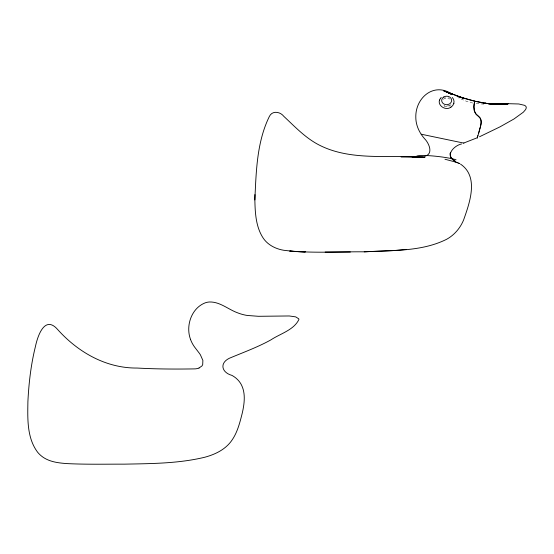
<?xml version="1.0" encoding="UTF-8"?>
<svg xmlns="http://www.w3.org/2000/svg" width="554" height="554" viewBox="0 0 554 554"><rect width="100%" height="100%" fill="white"/><g stroke="black" fill="none" stroke-linecap="round" stroke-linejoin="round"><path stroke-width="0.42" stroke-dasharray="2.77 2.08" d="M483.767 104.124L475.464 103.515M472.756 103.023L467.174 101.611L457.943 97.587M449.599 105.191A4.986 4.266 -2.3 0 1 443.913 105.295M444.453 97.961A4.986 4.266 -2.3 0 1 445.451 97.629M448.255 97.663A4.986 4.266 -2.3 0 1 448.595 97.767M451.025 104.54A4.986 4.328 -2.4 0 1 442.868 105.184M443.297 99.291A4.986 4.328 -2.4 0 1 450.09 99.18"/><path stroke-width="0.83" d="M460.478 164.081C479.196 176.719 469.64 202.826 463.656 219.813C460.367 227.957 454.398 235.021 446.669 239.266C421.504 251.862 392.1 250.152 364.719 251.821L364.22 251.821C337.428 251.585 310.413 253.552 283.752 250.276C275.823 248.947 268.032 245.103 263.372 238.365C255.844 227.147 255.138 213.027 254.861 199.939C256.142 172.01 256.751 142.226 269.272 116.645C272.069 110.315 280.158 111.506 283.883 116.409C294.922 126.707 305.483 138.015 319.097 144.996C348.972 160.335 384.448 155.362 416.643 156.9M254.861 199.939L254.916 194.572M474.044 104.831C473.407 109.048 474.473 113.895 478.358 116.243C483.697 119.913 479.916 127.358 478.968 132.254M424.835 156.263C433.775 154.005 428.997 143.084 424.537 138.673C419.295 132.711 415.735 125.086 415.805 117.039C415.458 97.726 433.997 81.729 452.078 94.194L446.552 91.957L463.373 98.148L457.015 96.112L474.646 101.167L473.933 106.285L474.314 110.717L475.699 113.708L478.621 116.451M474.092 104.443L474.653 101.167L462.825 97.968L463.345 98.155L446.531 91.839L452.119 94.332L443.761 90.773M480.671 102.49L484.092 103.086L474.646 101.188L474.549 101.666L474.646 101.174L486.841 103.453L484.57 103.169M440.34 98.487C435.88 104.782 445.61 111.534 450.991 107.081M450.942 107.109C454.349 105.267 455.159 100.163 452.306 97.497M439.551 100.08L439.454 100.406M453.774 103.605L453.885 103.231M478.711 133.092C479.639 128.036 483.718 120.71 478.794 116.582M478.711 133.099L477.216 137.773L463.65 143.071M477.922 135.612L477.659 136.423M477.396 137.233L477.271 137.607M440.541 98.203L441.247 97.421M479.501 136.769L499.985 126.859L513.953 118.992L523.322 112.206L525.663 109.498L526.3 107.815L525.981 106.444L524.749 105.378L518.793 103.979L508.6 103.695L490.248 104.152M199.018 368.008L201.857 366.021A5.284 5.284 0 0 0 202.702 364.567L202.875 360.419L200.416 354.858A37.305 37.305 0 0 0 199.281 353.175L194.779 347.303A31.502 31.502 0 0 1 190.597 339.63M461.551 143.964C453.941 145.515 444.287 155.951 454.993 161.034L451.205 157.828L450.208 155.542M364.22 251.821L393.07 250.609L406.518 249.445M491.931 104.138L500.082 103.91M499.646 103.944L491.689 104.062L508.011 103.82L491.786 104.097L499.964 103.923M508.572 103.702L491.862 104.11L499.978 103.917M491.834 104.104L499.93 103.923L491.786 104.097M499.383 103.972L495.442 104.02L507.492 103.93L503.371 103.944M491.592 104.041L499.466 103.958L491.481 104.013L499.306 103.972L495.366 104.013M495.276 104.013L499.216 103.993M495.137 104L498.974 104.013M325.143 252.056L350.363 252.028M401.103 157.011L424.516 157.149M495.041 104L499.016 104L491.086 103.944L498.745 104.027M491.315 103.993L498.884 104.013L491.169 103.965M494.826 103.993L491.003 103.93L494.542 104.007M412.218 157.004L425.091 157.156M498.6 104.041L490.962 103.903M412.204 156.976L423.27 157.121M490.913 103.917L494.41 104.007M490.816 103.903L494.279 104.007M305.386 251.897L297.477 251.627L305.039 251.897M494.14 104.007L490.671 103.854L493.995 104.013M490.615 103.868L494.196 103.993L490.456 103.827M490.338 103.813L493.683 104.02M490.214 103.792L493.524 104.02M490.089 103.785L493.358 104.027M487.735 103.612L493.178 104.034M289.784 251.114L296.958 251.627M290.005 251.114L296.792 251.627M487.797 103.598L493.247 104.013L487.52 103.57L489.494 103.757M493.081 104.02L489.958 103.771M487.582 103.556L489.563 103.737L487.354 103.515M489.279 103.723L485.041 103.259L486.772 103.473M484.882 103.189L487.104 103.48M444.973 159.233L456.358 162.26M421.213 134.207L463.906 143.126M455.014 161.789L455.644 162.003M446.51 91.77L452.133 94.436L443.768 90.794L452.119 94.332M456.233 162.211L459.46 163.492M457.161 162.557L457.874 162.834M458.816 163.215L459.418 163.472M446.531 91.839L452.085 94.194M450.568 156.72L451.198 157.828M190.624 339.616C185.375 326.181 191.31 308.1 205.333 302.796A16.391 16.391 0 0 1 209.481 301.985C219.91 301.674 228.033 309.277 237.368 312.733A46.924 46.924 0 0 0 247.098 315.441L258.372 316.299L289.271 315.967L295.697 316.874L298.689 318.772A2.008 2.008 0 0 1 298.904 319.485C293.897 330.066 280.165 333.695 270.934 339.858C257.61 347.247 243.261 352.413 229.28 358.293C219.467 363.064 221.489 372.475 231.904 375.383A25.858 25.858 0 0 1 236.336 378.437L237.742 379.781A21.412 21.412 0 0 1 241.537 385.113C245.187 392.502 244.591 401.089 243.137 408.963A105.475 105.475 0 0 1 242.008 414.15C239.584 423.658 237.064 433.491 231.046 441.448A35.996 35.996 0 0 1 227.313 445.617C221.122 451.531 213.055 454.973 204.904 457.209C178.582 463.601 151.256 463.608 124.325 464.155C105.087 464.1 85.822 464.557 66.598 463.573C59.015 463.006 51.127 462.091 44.472 458.13A26.71 26.71 0 0 1 37.762 452.41C26.834 438.034 27.631 418.769 27.901 401.608C28.822 383.133 30.941 364.636 35.401 346.652C37.88 334.838 45.165 314.831 57.886 329.775C78.225 352.33 106.091 368.292 137.15 368.05C156.477 369.103 175.881 369.227 195.23 368.874A14.459 14.459 0 0 0 199.031 368.036M477.451 138.078A21.398 0.879 -75.9 0 1 477.403 137.607M443.823 96.971A4.986 4.259 -1.6 0 0 442.584 102.912A4.986 4.245 -1.2 0 0 449.543 103.889A4.986 4.259 -1.6 0 0 450.741 97.954A4.986 4.252 -2.3 0 0 443.796 96.998M416.809 156.934A21.197 2.403 6.5 0 1 430.624 155.792A21.197 2.403 6.5 0 1 456.06 159.794M450.333 153.049L450.132 154.31L450.34 153.049M499.798 103.93L491.73 104.076L499.798 103.93M452.022 94.069L446.552 91.957L452.022 94.062"/></g></svg>
